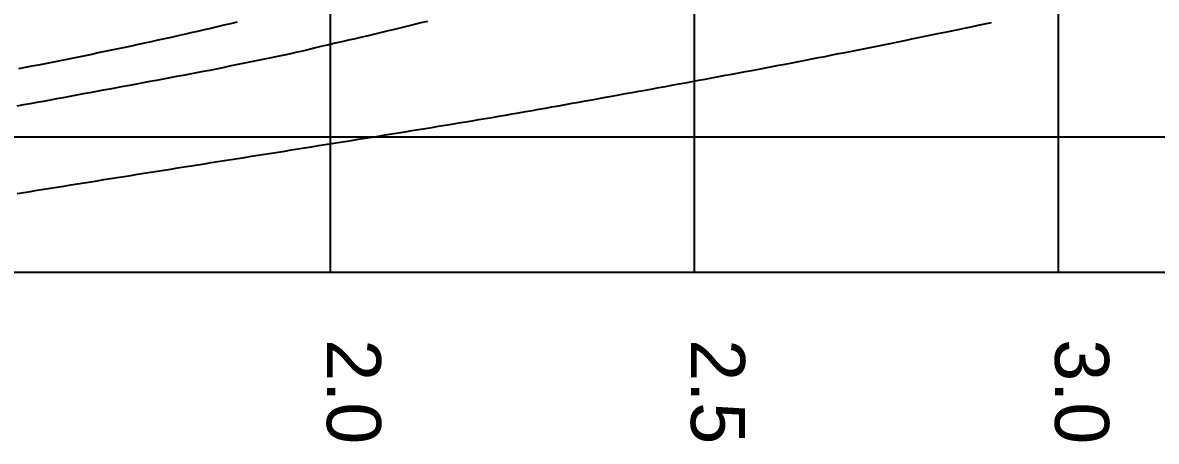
# Model space of a CAD drawing. Header units: millimetres. Extents: x 219888 to 472088, y 91183 to 209983.
# Drawn here: x 256928 to 273680, y 122919 to 129108 of the extents above; entities that cross this region are included whole.
import ezdxf

# ---------------------------------------------------------------- set-up
doc = ezdxf.new("R2010")
doc.units = ezdxf.units.MM
for name, color, linetype in [('Waterlines', 7, 'Continuous'), ('水线面图', 7, 'Continuous'), ('网格线和标注', 7, 'Continuous')]:
    doc.layers.add(name, color=color, linetype=linetype)
doc.styles.get("Standard").update_dxf_attribs({"font": 'arial.ttf', "height": 600})

msp = doc.modelspace()

# ---------------------------------------------------------------- linework, layer by layer
at = {"layer": 'Waterlines', "color": 135}
for points in [[(262910.584, 129126.556), (262812.924, 129104.366), (262716.024, 129080.636), (262619.324, 129056.896), (262522.054, 129033.066), (262425.054, 129009.386), (262327.894, 128985.756), (262230.604, 128962.206), (262133.504, 128938.866), (262036.024, 128915.626), (261938.694, 128892.696), (261841.244, 128870.086), (261743.884, 128847.836), (261646.314, 128825.776), (261548.474, 128803.686), (261451.074, 128781.416), (261353.484, 128758.346), (261256.444, 128734.616), (261159.534, 128710.816), (261062.144, 128687.436), (260964.684, 128664.866), (260867.454, 128643.236), (260769.534, 128622.196), (260671.584, 128601.646), (260573.794, 128581.466), (260476.114, 128561.566), (260377.724, 128541.696), (260279.934, 128522.086), (260181.794, 128502.456), (260083.584, 128482.796), (259985.294, 128462.886), (259887.344, 128442.396), (259789.524, 128422.416), (259691.604, 128403.256), (259593.464, 128384.366), (259495.294, 128365.626), (259397.054, 128346.976), (259298.684, 128328.366), (259200.654, 128309.886), (259102.044, 128291.326), (259003.734, 128272.876), (258905.454, 128254.466), (258807.074, 128236.076), (258708.514, 128217.696), (258610.084, 128199.466), (258511.774, 128181.346), (258413.754, 128163.186), (258315.334, 128144.916), (258217.354, 128126.716), (258119.014, 128108.446), (258020.424, 128090.136), (257922.464, 128071.936), (257824.224, 128053.706), (257725.814, 128035.446), (257627.494, 128017.226), (257529.044, 127999.006), (257430.714, 127980.846), (257332.284, 127962.736), (257233.774, 127944.726), (257135.384, 127926.836), (257036.954, 127908.956), (256938.584, 127890.976), (256840.324, 127872.906)], [(256848.194, 126583.286), (256946.424, 126598.976), (257044.634, 126614.656), (257142.374, 126630.246), (257240.364, 126645.866), (257338.614, 126661.516), (257436.204, 126677.056), (257539.054, 126693.426), (257639.464, 126709.406), (257738.004, 126725.076), (257836.074, 126740.666), (257934.134, 126756.246), (258031.634, 126771.736), (258129.514, 126787.276), (258227.504, 126802.826), (258325.184, 126818.326), (258426.034, 126834.326), (258527.364, 126850.406), (258626.444, 126866.116), (258724.874, 126881.726), (258822.524, 126897.206), (258921.414, 126912.876), (259020.734, 126928.616), (259118.934, 126944.176), (259217.014, 126959.726), (259315.324, 126975.296), (259418.824, 126991.696), (259518.254, 127007.456), (259616.824, 127023.076), (259714.994, 127038.636), (259812.864, 127054.146), (259911.204, 127069.736), (260008.804, 127085.206), (260106.954, 127100.766), (260205.064, 127116.326), (260308.104, 127132.676), (260408.254, 127148.566), (260506.714, 127164.186), (260605.174, 127179.826), (260702.814, 127195.336), (260800.754, 127210.896), (260898.114, 127226.376), (260994.644, 127241.726), (261092.624, 127257.326), (261197.774, 127274.066), (261297.674, 127289.986), (261396.624, 127305.766), (261494.314, 127321.366), (261590.284, 127336.696), (261688.804, 127352.446), (261787.774, 127368.286), (261885.704, 127383.976), (261987.504, 127400.306), (262088.674, 127416.556), (262187.124, 127432.386), (262284.054, 127448.006), (262383.794, 127464.096), (262478.854, 127479.466), (262578.404, 127495.586), (262677.614, 127511.696), (262779.864, 127528.336), (262879.354, 127544.566), (262976.554, 127560.476), (263073.154, 127576.336), (263170.374, 127592.346), (263267.734, 127608.436), (263372.044, 127625.736), (263471.544, 127642.306), (263570.034, 127658.776), (263666.864, 127675.036), (263763.084, 127691.266), (263864.624, 127708.476), (263966.554, 127725.846), (264061.924, 127742.176), (264161.214, 127759.256), (264257.434, 127775.906), (264359.884, 127793.726), (264459.684, 127811.176), (264556.944, 127828.276), (264653.634, 127845.366), (264749.504, 127862.386), (264852.994, 127880.846), (264951.224, 127898.436), (265048.294, 127915.886), (265144.634, 127933.256), (265246.174, 127951.606), (265344.764, 127969.456), (265441.734, 127987.036), (265538.484, 128004.586), (265636.644, 128022.386), (265739.734, 128041.096), (265836.504, 128058.676), (265935.004, 128076.576), (266030.814, 128093.996), (266130.244, 128112.106), (266233.394, 128130.906), (266328.944, 128148.346), (266427.674, 128166.396), (266522.304, 128183.716), (266623.104, 128202.196), (266723.494, 128220.636), (266822.734, 128238.896), (266920.524, 128256.926), (267015.284, 128274.436), (267113.514, 128292.626), (267217.614, 128311.946), (267314.074, 128329.886), (267412.174, 128348.186), (267510.244, 128366.526), (267607.424, 128384.756), (267704.284, 128402.966), (267807.264, 128422.396), (267905.774, 128441.046), (268003.214, 128459.546), (268099.864, 128477.956), (268194.614, 128496.076), (268297.844, 128515.886), (268398.334, 128535.246), (268495.744, 128554.086), (268591.584, 128572.686), (268687.224, 128591.306), (268784.634, 128610.346), (268889.734, 128630.956), (268987.564, 128650.206), (269082.534, 128668.956), (269180.074, 128688.276), (269277.154, 128707.566), (269376.264, 128727.316), (269478.224, 128747.706), (269574.764, 128767.066), (269672.434, 128786.716), (269769.594, 128806.326), (269866.524, 128825.936), (269966.144, 128846.156), (270067.114, 128866.696), (270164.494, 128886.576), (270261.614, 128906.446), (270357.694, 128926.156), (270451.984, 128945.546), (270558.164, 128967.436), (270656.074, 128987.676), (270751.184, 129007.386), (270847.774, 129027.446), (270945.514, 129047.786), (271045.864, 129068.726), (271144.504, 129089.366), (271242.664, 129109.956)], [(260095.604, 129116.726), (259998.764, 129093.156), (259901.624, 129069.546), (259804.254, 129046.226), (259706.904, 129023.316), (259609.174, 129000.726), (259511.934, 128978.546), (259414.804, 128956.586), (259317.034, 128934.616), (259219.434, 128912.796), (259121.844, 128891.046), (259024.084, 128869.316), (258926.194, 128847.586), (258828.554, 128825.866), (258730.824, 128803.866), (258633.714, 128783.206), (258535.584, 128762.506), (258438.084, 128741.996), (258339.944, 128721.396), (258242.104, 128700.876), (258144.174, 128680.366), (258046.354, 128659.886), (257948.114, 128639.346), (257850.734, 128619.006), (257752.834, 128598.586), (257654.494, 128578.116), (257556.124, 128557.736), (257458.134, 128538.656), (257360.334, 128519.886), (257262.504, 128500.986), (257164.344, 128481.966), (257065.934, 128462.876), (256967.464, 128443.756), (256869.184, 128424.656)]]:
    msp.add_lwpolyline(points, dxfattribs=at)
at = {"layer": '水线面图'}
msp.add_line((236017.754, 125419.386), (458092.724, 125419.386), dxfattribs=at)
at = {"layer": '网格线和标注'}
for p, q in [((261471.694, 141339.386), (261471.694, 125419.386)), ((266850.944, 141339.386), (266850.944, 125419.386)), ((272230.194, 141339.386), (272230.194, 125419.386))]:
    msp.add_line(p, q, dxfattribs=at)
at = {"layer": '网格线和标注', "color": 0}
msp.add_line((236017.754, 127419.386), (458092.724, 127419.386), dxfattribs=at)
at = {"layer": '网格线和标注', "color": 2}
msp.add_line((236017.754, 125419.386), (458092.724, 125419.386), dxfattribs=at)

# ---------------------------------------------------------------- texts
at = {"layer": '网格线和标注'}
for s, p in [('2.0', (261423.376, 124429.033)), ('2.5', (266802.626, 124429.033)), ('3.0', (272181.876, 124429.033))]:
    msp.add_text(s, height=800, rotation=270, dxfattribs=at).set_placement(p)

doc.saveas('drawing.dxf')
